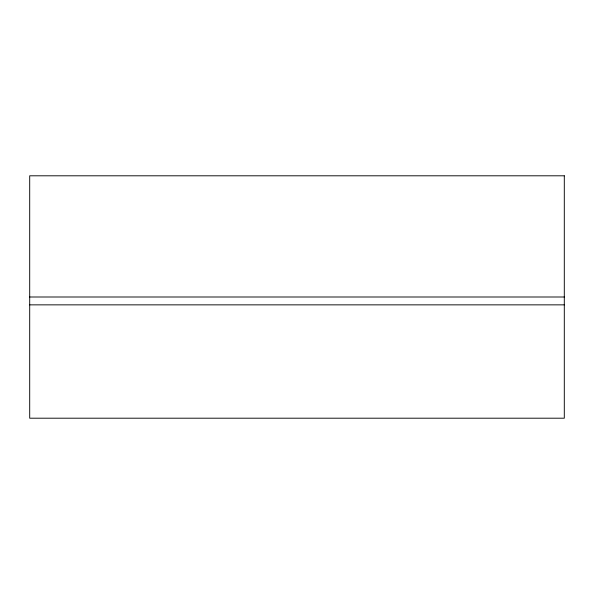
<?xml version="1.0" encoding="UTF-8"?>
<svg xmlns="http://www.w3.org/2000/svg" width="594" height="594" viewBox="0 0 594 594"><rect width="100%" height="100%" fill="white"/><g stroke="black" fill="none" stroke-linecap="round" stroke-linejoin="round"><path stroke-width="0.89" d="M29.7 297L564.3 297M29.7 304.856L564.3 304.856M564.3 175.802L29.7 175.802L29.7 418.198L564.3 418.198L564.3 175.802"/></g></svg>
